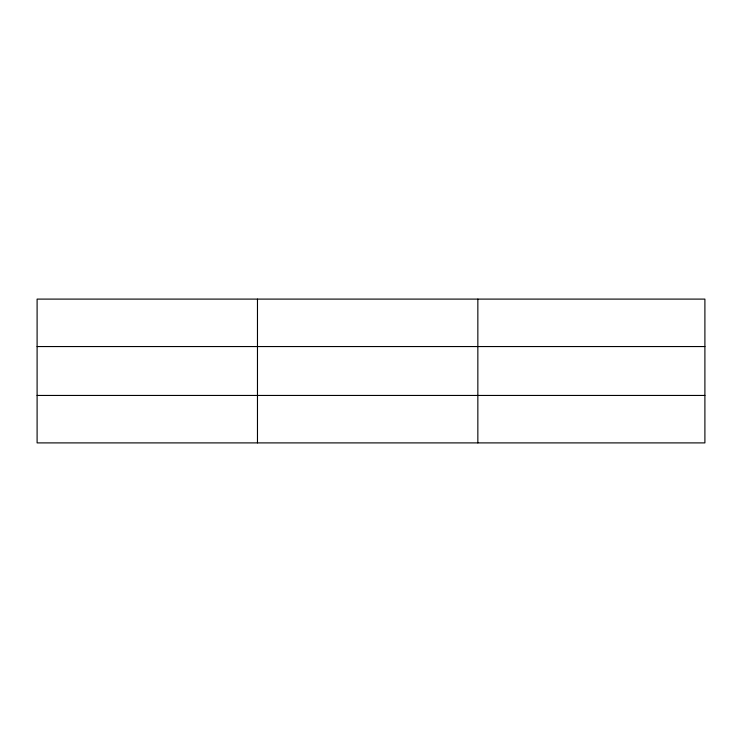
<?xml version="1.0" encoding="UTF-8"?>
<svg xmlns="http://www.w3.org/2000/svg" width="742" height="742" viewBox="0 0 742 742"><rect width="100%" height="100%" fill="white"/><g stroke="black" fill="none" stroke-linecap="round" stroke-linejoin="round"><path stroke-width="1.11" d="M257.474 299.1L257.474 442.9M477.848 299.1L477.848 442.9M704.9 346.551L704.9 299.1L37.1 299.1L37.1 442.9L704.9 442.9L704.9 346.551L37.1 346.551M37.1 395.449L704.9 395.449"/></g></svg>
